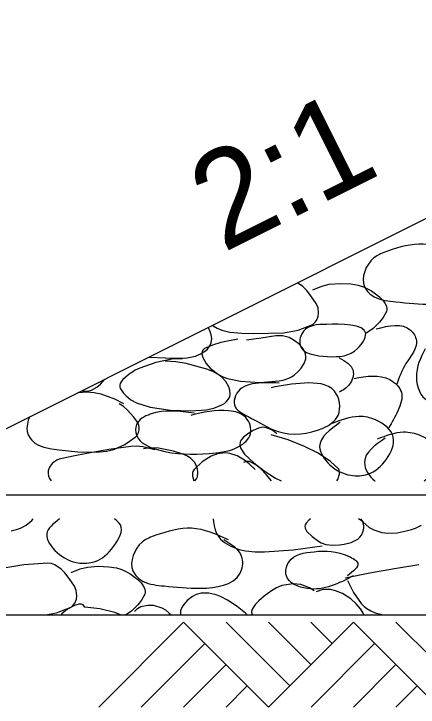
# Model space of a CAD drawing. Extents: x 997.6 to 1036.6, y 998.9 to 1071.3.
# Drawn here: x 1010.41 to 1011.251, y 1005.496 to 1006.938 of the extents above; entities that cross this region are included whole.
import ezdxf

# ---------------------------------------------------------------- set-up
doc = ezdxf.new("R2010")
doc.units = 0
doc.layers.add('Level 1', color=7, linetype='Continuous')
doc.layers.add('Level 5', color=7, linetype='Continuous')

msp = doc.modelspace()

# ---------------------------------------------------------------- linework, layer by layer
at = {"layer": 'Level 1'}
for p, q in [((1012.1189, 1006.938), (1010.119, 1005.938)), ((1010.119, 1005.938), (1015.3689, 1005.938)), ((1010.119, 1005.688), (1015.3689, 1005.688)), ((1010.5863, 1005.4962), (1010.763, 1005.673)), ((1010.763, 1005.673), (1010.9398, 1005.4962)), ((1010.8515, 1005.673), (1010.984, 1005.5404)), ((1010.9398, 1005.4962), (1011.1166, 1005.673)), ((1010.9398, 1005.673), (1011.0282, 1005.5846)), ((1011.0282, 1005.673), (1011.0724, 1005.6288)), ((1011.1166, 1005.673), (1011.2934, 1005.4962)), ((1011.2051, 1005.673), (1011.3376, 1005.5404)), ((1010.6747, 1005.4962), (1010.8073, 1005.6288)), ((1011.0283, 1005.4962), (1011.1608, 1005.6288)), ((1010.763, 1005.4962), (1010.8514, 1005.5846)), ((1011.1166, 1005.4962), (1011.205, 1005.5846)), ((1010.8514, 1005.4962), (1010.8956, 1005.5404)), ((1011.205, 1005.4962), (1011.2492, 1005.5404))]:
    msp.add_line(p, q, dxfattribs=at)
at = {"layer": 'Level 5'}
for points in [[(1011.0112, 1006.3712), (1011.0003, 1006.3788)], [(1011.0189, 1006.3633), (1011.0112, 1006.3712)], [(1011.0318, 1006.3643), (1011.0511, 1006.372)], [(1011.0511, 1006.372), (1011.0661, 1006.3755)], [(1011.0661, 1006.3755), (1011.0887, 1006.3775)], [(1011.0887, 1006.3775), (1011.1109, 1006.3763)], [(1011.1109, 1006.3763), (1011.1265, 1006.3736)], [(1011.1265, 1006.3736), (1011.1378, 1006.3701)], [(1011.0282, 1006.3514), (1011.0189, 1006.3633)], [(1011.1378, 1006.3701), (1011.1545, 1006.362)], [(1011.1545, 1006.362), (1011.1708, 1006.3498)], [(1011.039, 1006.3355), (1011.0282, 1006.3514)], [(1011.1708, 1006.3498), (1011.1779, 1006.3425)], [(1011.1779, 1006.3425), (1011.1822, 1006.3365)], [(1011.0429, 1006.3265), (1011.039, 1006.3355)], [(1011.1822, 1006.3365), (1011.1845, 1006.3318)], [(1011.1845, 1006.3318), (1011.1862, 1006.325)], [(1011.0441, 1006.3158), (1011.0429, 1006.3265)], [(1011.0432, 1006.3087), (1011.0441, 1006.3158)], [(1011.1853, 1006.3188), (1011.1783, 1006.3062)], [(1011.1861, 1006.3218), (1011.1853, 1006.3188)], [(1011.1862, 1006.325), (1011.1861, 1006.3218)], [(1011.0366, 1006.2959), (1011.0398, 1006.3)], [(1011.0398, 1006.3), (1011.0432, 1006.3087)], [(1011.1783, 1006.3062), (1011.171, 1006.2968)], [(1010.8167, 1006.281), (1010.8139, 1006.2855)], [(1010.8235, 1006.2903), (1010.8249, 1006.2891)], [(1010.8249, 1006.2891), (1010.8333, 1006.2841)], [(1011.0014, 1006.2802), (1011.0318, 1006.2923)], [(1011.0318, 1006.2923), (1011.0366, 1006.2959)], [(1011.171, 1006.2968), (1011.1576, 1006.2839)], [(1010.8208, 1006.2708), (1010.8167, 1006.281)], [(1010.8219, 1006.2626), (1010.8208, 1006.2708)], [(1010.8333, 1006.2841), (1010.8424, 1006.2803)], [(1010.8424, 1006.2803), (1010.8593, 1006.2763)], [(1010.8593, 1006.2763), (1010.8844, 1006.2738)], [(1010.8844, 1006.2738), (1010.9096, 1006.2732)], [(1010.9096, 1006.2732), (1010.9709, 1006.2745)], [(1010.9709, 1006.2745), (1011.0014, 1006.2802)], [(1011.1576, 1006.2839), (1011.1421, 1006.2732)], [(1010.8205, 1006.2537), (1010.8219, 1006.2626)], [(1010.876, 1006.2613), (1010.8405, 1006.2543)], [(1010.9244, 1006.2638), (1010.8938, 1006.2593)], [(1010.9551, 1006.2683), (1010.9244, 1006.2638)], [(1010.969, 1006.2686), (1010.9551, 1006.2683)], [(1010.9825, 1006.2649), (1010.969, 1006.2686)], [(1010.9913, 1006.2604), (1010.9825, 1006.2649)], [(1011.003, 1006.2516), (1010.9913, 1006.2604)], [(1010.8064, 1006.242), (1010.8028, 1006.2389)], [(1010.8232, 1006.2489), (1010.8064, 1006.242)], [(1010.8128, 1006.2408), (1010.818, 1006.2478)], [(1010.818, 1006.2478), (1010.8205, 1006.2537)], [(1010.8405, 1006.2543), (1010.8232, 1006.2489)], [(1011.0099, 1006.2443), (1011.003, 1006.2516)], [(1011.0148, 1006.2365), (1011.0099, 1006.2443)], [(1010.7879, 1006.2264), (1010.7984, 1006.2308)], [(1010.7984, 1006.2308), (1010.8088, 1006.2373)], [(1010.8014, 1006.2351), (1010.8013, 1006.2311)], [(1010.8013, 1006.2311), (1010.8033, 1006.2232)], [(1010.8028, 1006.2389), (1010.8014, 1006.2351)], [(1010.8088, 1006.2373), (1010.8128, 1006.2408)], [(1011.0169, 1006.2312), (1011.0148, 1006.2365)], [(1011.0178, 1006.2243), (1011.0169, 1006.2312)], [(1010.7055, 1006.213), (1010.6722, 1006.2013)], [(1010.6912, 1006.2242), (1010.6918, 1006.224)], [(1010.6918, 1006.224), (1010.7249, 1006.2228)], [(1010.7388, 1006.2199), (1010.7055, 1006.213)], [(1010.7249, 1006.2228), (1010.7669, 1006.2222)], [(1010.7466, 1006.2146), (1010.7249, 1006.2156)], [(1010.7609, 1006.2204), (1010.7388, 1006.2199)], [(1010.7682, 1006.2109), (1010.7466, 1006.2146)], [(1010.7669, 1006.2222), (1010.7879, 1006.2264)], [(1010.8033, 1006.2232), (1010.81, 1006.211)], [(1011.0139, 1006.2106), (1011.0174, 1006.2204)], [(1011.0174, 1006.2204), (1011.0178, 1006.2243)], [(1010.6722, 1006.2013), (1010.6622, 1006.1968)], [(1010.8113, 1006.1988), (1010.7682, 1006.2109)], [(1010.81, 1006.211), (1010.8184, 1006.2013)], [(1010.8237, 1006.1943), (1010.8113, 1006.1988)], [(1010.8184, 1006.2013), (1010.8354, 1006.1883)], [(1011.0022, 1006.1948), (1011.0076, 1006.2009)], [(1011.0076, 1006.2009), (1011.0139, 1006.2106)], [(1010.6488, 1006.1883), (1010.6363, 1006.1773)], [(1010.6622, 1006.1968), (1010.6488, 1006.1883)], [(1010.8351, 1006.1878), (1010.8237, 1006.1943)], [(1010.8424, 1006.1821), (1010.8351, 1006.1878)], [(1010.8354, 1006.1883), (1010.8445, 1006.1833)], [(1010.9878, 1006.183), (1010.9934, 1006.1869)], [(1010.9934, 1006.1869), (1011.0022, 1006.1948)], [(1010.5903, 1006.1679), (1010.5994, 1006.1783)], [(1010.6313, 1006.1692), (1010.6305, 1006.1663)], [(1010.633, 1006.173), (1010.6313, 1006.1692)], [(1010.6363, 1006.1773), (1010.633, 1006.173)], [(1010.8508, 1006.1731), (1010.8424, 1006.1821)], [(1010.8445, 1006.1833), (1010.8543, 1006.1797)], [(1010.8571, 1006.1626), (1010.8508, 1006.1731)], [(1010.8543, 1006.1797), (1010.8813, 1006.1741)], [(1010.8813, 1006.1741), (1010.922, 1006.1713)], [(1010.922, 1006.1713), (1010.9623, 1006.1749)], [(1010.9623, 1006.1749), (1010.9703, 1006.1764)], [(1010.9703, 1006.1764), (1010.982, 1006.1801)], [(1010.982, 1006.1801), (1010.9878, 1006.183)], [(1010.566, 1006.1539), (1010.5715, 1006.1557)], [(1010.5715, 1006.1557), (1010.5828, 1006.1619)], [(1010.5828, 1006.1619), (1010.5903, 1006.1679)], [(1010.6305, 1006.1663), (1010.6303, 1006.1619)], [(1010.6303, 1006.1619), (1010.6308, 1006.1599)], [(1010.6308, 1006.1599), (1010.6315, 1006.1581)], [(1010.6315, 1006.1581), (1010.6378, 1006.1493)], [(1010.8596, 1006.1554), (1010.8571, 1006.1626)], [(1010.8603, 1006.1462), (1010.8596, 1006.1554)], [(1010.5434, 1006.1501), (1010.543, 1006.1501)], [(1010.5619, 1006.1509), (1010.5434, 1006.1501)], [(1010.5508, 1006.1539), (1010.5603, 1006.1532)], [(1010.5603, 1006.1532), (1010.566, 1006.1539)], [(1010.5766, 1006.1498), (1010.5619, 1006.1509)], [(1010.5912, 1006.147), (1010.5766, 1006.1498)], [(1010.6198, 1006.1368), (1010.5912, 1006.147)], [(1010.6378, 1006.1493), (1010.6434, 1006.1433)], [(1010.6434, 1006.1433), (1010.6534, 1006.1354)], [(1010.8562, 1006.136), (1010.8592, 1006.1413)], [(1010.8592, 1006.1413), (1010.8603, 1006.1462)], [(1010.6387, 1006.1269), (1010.6198, 1006.1368)], [(1010.6378, 1006.1213), (1010.6291, 1006.1269)], [(1010.6534, 1006.1354), (1010.665, 1006.1293)], [(1010.665, 1006.1293), (1010.6933, 1006.1203)], [(1010.8424, 1006.1246), (1010.848, 1006.128)], [(1010.848, 1006.128), (1010.8517, 1006.131)], [(1010.8517, 1006.131), (1010.8562, 1006.136)], [(1010.6458, 1006.1146), (1010.6378, 1006.1213)], [(1010.6597, 1006.0994), (1010.6458, 1006.1146)], [(1010.6933, 1006.1203), (1010.7356, 1006.1137)], [(1010.7356, 1006.1137), (1010.7778, 1006.1126)], [(1010.7778, 1006.1126), (1010.8102, 1006.1147)], [(1010.8102, 1006.1147), (1010.8263, 1006.1182)], [(1010.8263, 1006.1182), (1010.8424, 1006.1246)], [(1010.4423, 1006.0997), (1010.4393, 1006.0927)], [(1010.6674, 1006.0886), (1010.6597, 1006.0994)], [(1010.4393, 1006.0927), (1010.4368, 1006.0766)], [(1010.6698, 1006.0834), (1010.6674, 1006.0886)], [(1010.6708, 1006.0773), (1010.6698, 1006.0834)], [(1010.4368, 1006.0766), (1010.4374, 1006.0691)], [(1010.4374, 1006.0691), (1010.4397, 1006.0622)], [(1010.6693, 1006.0675), (1010.6707, 1006.0731)], [(1010.6707, 1006.0731), (1010.6708, 1006.0773)], [(1010.9076, 1006.0712), (1010.8988, 1006.0662)], [(1010.9192, 1006.0766), (1010.9076, 1006.0712)], [(1010.9273, 1006.0783), (1010.9192, 1006.0766)], [(1010.9358, 1006.0773), (1010.9273, 1006.0783)], [(1010.9415, 1006.0753), (1010.9358, 1006.0773)], [(1010.9488, 1006.0714), (1010.9415, 1006.0753)], [(1010.9575, 1006.0646), (1010.9488, 1006.0714)], [(1010.4397, 1006.0622), (1010.4434, 1006.0559)], [(1010.4434, 1006.0559), (1010.447, 1006.0513)], [(1010.6408, 1006.0423), (1010.6626, 1006.0574)], [(1010.6626, 1006.0574), (1010.6658, 1006.0607)], [(1010.6658, 1006.0607), (1010.6693, 1006.0675)], [(1010.8876, 1006.0574), (1010.8834, 1006.0527)], [(1010.8988, 1006.0662), (1010.8876, 1006.0574)], [(1010.9808, 1006.0522), (1010.9455, 1006.0622)], [(1010.447, 1006.0513), (1010.4535, 1006.0453)], [(1010.4535, 1006.0453), (1010.4613, 1006.0407)], [(1010.4613, 1006.0407), (1010.472, 1006.0369)], [(1010.6181, 1006.0323), (1010.6408, 1006.0423)], [(1010.8808, 1006.0478), (1010.88, 1006.0407)], [(1010.88, 1006.0407), (1010.8819, 1006.0341)], [(1010.8834, 1006.0527), (1010.8808, 1006.0478)], [(1011.015, 1006.0383), (1010.9808, 1006.0522)], [(1010.472, 1006.0369), (1010.4882, 1006.0334)], [(1010.4882, 1006.0334), (1010.5044, 1006.031)], [(1010.5044, 1006.031), (1010.5428, 1006.0272)], [(1010.5428, 1006.0272), (1010.5812, 1006.0263)], [(1010.6075, 1006.0318), (1010.5619, 1006.0238)], [(1010.5812, 1006.0263), (1010.6026, 1006.0284)], [(1010.6026, 1006.0284), (1010.6181, 1006.0323)], [(1010.653, 1006.0383), (1010.6075, 1006.0318)], [(1010.6657, 1006.0387), (1010.653, 1006.0383)], [(1010.6783, 1006.0373), (1010.6657, 1006.0387)], [(1010.7034, 1006.031), (1010.6783, 1006.0373)], [(1010.6949, 1006.0353), (1010.6794, 1006.0334)], [(1010.7106, 1006.0346), (1010.6949, 1006.0353)], [(1010.7424, 1006.0282), (1010.7106, 1006.0346)], [(1010.7633, 1006.0214), (1010.7424, 1006.0282)], [(1010.8502, 1006.0249), (1010.8334, 1006.0227)], [(1010.8592, 1006.0238), (1010.8502, 1006.0249)], [(1010.8819, 1006.0341), (1010.8902, 1006.0222)], [(1011.0433, 1006.0246), (1011.015, 1006.0383)], [(1010.5044, 1006.0118), (1010.4989, 1006.0097)], [(1010.5332, 1006.0184), (1010.5044, 1006.0118)], [(1010.5619, 1006.0238), (1010.5332, 1006.0184)], [(1010.7712, 1006.0181), (1010.7633, 1006.0214)], [(1010.7782, 1006.0134), (1010.7712, 1006.0181)], [(1010.7825, 1006.0094), (1010.7782, 1006.0134)], [(1010.8206, 1006.0179), (1010.8018, 1006.0063)], [(1010.8334, 1006.0227), (1010.8206, 1006.0179)], [(1010.8746, 1006.0187), (1010.8592, 1006.0238)], [(1010.8898, 1006.0099), (1010.8746, 1006.0187)], [(1010.8902, 1006.0222), (1010.9096, 1006.0044)], [(1011.0691, 1006.0073), (1011.0433, 1006.0246)], [(1010.4853, 1005.9974), (1010.4832, 1005.9941)], [(1010.4898, 1006.0027), (1010.4853, 1005.9974)], [(1010.4951, 1006.0073), (1010.4898, 1006.0027)], [(1010.4989, 1006.0097), (1010.4951, 1006.0073)], [(1010.7859, 1006.0054), (1010.7825, 1006.0094)], [(1010.8018, 1006.0063), (1010.7848, 1005.9903)], [(1010.7887, 1006.0009), (1010.7859, 1006.0054)], [(1010.7923, 1005.9909), (1010.7887, 1006.0009)], [(1010.8939, 1006.0069), (1010.888, 1006.0047)], [(1010.8997, 1006.0023), (1010.8898, 1006.0099)], [(1010.9002, 1006.0067), (1010.8939, 1006.0069)], [(1010.912, 1005.9903), (1010.8997, 1006.0023)], [(1010.9137, 1006.0001), (1010.9002, 1006.0067)], [(1010.9096, 1006.0044), (1010.9311, 1005.9879)], [(1010.9229, 1005.9924), (1010.9137, 1006.0001)], [(1011.0845, 1005.9927), (1011.0691, 1006.0073)], [(1010.4832, 1005.9941), (1010.4813, 1005.9873)], [(1010.4813, 1005.9873), (1010.4813, 1005.9817)], [(1010.4813, 1005.9817), (1010.4819, 1005.9775)], [(1010.7823, 1005.9863), (1010.7813, 1005.9828)], [(1010.7813, 1005.9828), (1010.7814, 1005.9762)], [(1010.7848, 1005.9903), (1010.7823, 1005.9863)], [(1010.7918, 1005.9754), (1010.793, 1005.984)], [(1010.793, 1005.984), (1010.7923, 1005.9909)], [(1010.9351, 1005.9797), (1010.9229, 1005.9924)], [(1010.9311, 1005.9879), (1010.9541, 1005.9725)], [(1011.0859, 1005.9908), (1011.0845, 1005.9927)], [(1011.0868, 1005.9888), (1011.0859, 1005.9908)], [(1011.0877, 1005.9841), (1011.0868, 1005.9888)], [(1011.0874, 1005.9808), (1011.0877, 1005.9841)], [(1010.4819, 1005.9775), (1010.4841, 1005.9716)], [(1010.4841, 1005.9716), (1010.4873, 1005.9668)], [(1010.7814, 1005.9762), (1010.7847, 1005.9668)], [(1010.7866, 1005.9668), (1010.7897, 1005.9711)], [(1010.7897, 1005.9711), (1010.7918, 1005.9754)], [(1010.9458, 1005.9668), (1010.9351, 1005.9797)], [(1010.9541, 1005.9725), (1010.9659, 1005.9668)], [(1011.0823, 1005.9668), (1011.0845, 1005.9711)], [(1011.0845, 1005.9711), (1011.0865, 1005.9765)], [(1011.0865, 1005.9765), (1011.0874, 1005.9808)], [(1010.4357, 1005.8744), (1010.4472, 1005.8843)], [(1010.4472, 1005.8843), (1010.4498, 1005.8875)], [(1010.8247, 1005.8875), (1010.8253, 1005.8817)], [(1010.8253, 1005.8817), (1010.8265, 1005.8733)], [(1011.0244, 1005.8856), (1011.0183, 1005.8789)], [(1011.0269, 1005.8875), (1011.0244, 1005.8856)], [(1011.1329, 1005.8843), (1011.127, 1005.8875)], [(1011.1313, 1005.8875), (1011.136, 1005.8815)], [(1011.1353, 1005.8822), (1011.1329, 1005.8843)], [(1011.1369, 1005.8797), (1011.1353, 1005.8822)], [(1011.136, 1005.8815), (1011.1497, 1005.8698)], [(1010.4154, 1005.8656), (1010.4237, 1005.8683)], [(1010.4237, 1005.8683), (1010.4357, 1005.8744)], [(1010.8265, 1005.8733), (1010.8285, 1005.865)], [(1011.0163, 1005.8756), (1011.0154, 1005.8723)], [(1011.0154, 1005.8723), (1011.0158, 1005.8683)], [(1011.0158, 1005.8683), (1011.0197, 1005.8614)], [(1011.0183, 1005.8789), (1011.0163, 1005.8756)], [(1011.1385, 1005.8733), (1011.1369, 1005.8797)], [(1011.137, 1005.8618), (1011.1384, 1005.8685)], [(1011.1384, 1005.8685), (1011.1385, 1005.8733)], [(1011.1497, 1005.8698), (1011.1588, 1005.8647)], [(1011.2378, 1005.8656), (1011.246, 1005.8683)], [(1011.246, 1005.8683), (1011.258, 1005.8744)], [(1010.4041, 1005.8627), (1010.4154, 1005.8656)], [(1010.8285, 1005.865), (1010.8316, 1005.8573)], [(1010.8316, 1005.8573), (1010.8401, 1005.8458)], [(1011.0197, 1005.8614), (1011.0306, 1005.8511)], [(1011.1299, 1005.8494), (1011.1331, 1005.8535)], [(1011.1331, 1005.8535), (1011.137, 1005.8618)], [(1011.1588, 1005.8647), (1011.1755, 1005.8593)], [(1011.1755, 1005.8593), (1011.1884, 1005.8579)], [(1011.1884, 1005.8579), (1011.2078, 1005.859)], [(1011.2078, 1005.859), (1011.2264, 1005.8627)], [(1011.2264, 1005.8627), (1011.2378, 1005.8656)], [(1010.8401, 1005.8458), (1010.8484, 1005.8385)], [(1010.8484, 1005.8385), (1010.863, 1005.83)], [(1011.0306, 1005.8511), (1011.0442, 1005.841)], [(1011.0442, 1005.841), (1011.0496, 1005.8377)], [(1011.0496, 1005.8377), (1011.059, 1005.8343)], [(1011.0972, 1005.8348), (1011.1116, 1005.8386)], [(1011.1116, 1005.8386), (1011.1187, 1005.8418)], [(1011.1187, 1005.8418), (1011.1257, 1005.8458)], [(1011.1257, 1005.8458), (1011.1299, 1005.8494)], [(1010.863, 1005.83), (1010.8788, 1005.8243)], [(1010.8788, 1005.8243), (1010.892, 1005.8213)], [(1010.9315, 1005.8195), (1010.9915, 1005.823)], [(1010.9915, 1005.823), (1011.0513, 1005.8314)], [(1011.059, 1005.8343), (1011.0733, 1005.8331)], [(1011.0733, 1005.8331), (1011.0873, 1005.8338)], [(1011.0873, 1005.8338), (1011.0972, 1005.8348)], [(1010.892, 1005.8213), (1010.9118, 1005.8193)], [(1010.9118, 1005.8193), (1010.9315, 1005.8195)], [(1010.4808, 1005.7956), (1010.4304, 1005.792)], [(1010.4883, 1005.7947), (1010.4808, 1005.7956)], [(1010.4953, 1005.7921), (1010.4883, 1005.7947)], [(1010.4304, 1005.792), (1010.3801, 1005.7836)], [(1010.5081, 1005.7833), (1010.4953, 1005.7921)], [(1010.5158, 1005.7753), (1010.5081, 1005.7833)], [(1010.5288, 1005.7763), (1010.548, 1005.7841)], [(1010.548, 1005.7841), (1010.563, 1005.7876)], [(1010.563, 1005.7876), (1010.5856, 1005.7896)], [(1010.5856, 1005.7896), (1010.6078, 1005.7883)], [(1010.6078, 1005.7883), (1010.6234, 1005.7857)], [(1010.6234, 1005.7857), (1010.6348, 1005.7822)], [(1010.6348, 1005.7822), (1010.6514, 1005.7741)], [(1011.2024, 1005.7836), (1011.1508, 1005.7745)], [(1011.2528, 1005.792), (1011.2024, 1005.7836)], [(1010.5251, 1005.7635), (1010.5158, 1005.7753)], [(1010.6514, 1005.7741), (1010.6678, 1005.7619)], [(1011.1508, 1005.7745), (1011.0993, 1005.7643)], [(1010.5359, 1005.7476), (1010.5251, 1005.7635)], [(1010.6678, 1005.7619), (1010.6748, 1005.7546)], [(1010.6748, 1005.7546), (1010.6791, 1005.7486)], [(1010.9914, 1005.7525), (1010.9678, 1005.7488)], [(1011.0068, 1005.7511), (1010.9914, 1005.7525)], [(1011.0255, 1005.7444), (1011.0068, 1005.7511)], [(1011.1041, 1005.7596), (1011.1166, 1005.7348)], [(1010.5398, 1005.7386), (1010.5359, 1005.7476)], [(1010.541, 1005.7279), (1010.5398, 1005.7386)], [(1010.6791, 1005.7486), (1010.6814, 1005.7439)], [(1010.6814, 1005.7439), (1010.6831, 1005.7371)], [(1010.6831, 1005.7371), (1010.683, 1005.7339)], [(1010.9459, 1005.738), (1010.9306, 1005.7268)], [(1010.9566, 1005.7443), (1010.9459, 1005.738)], [(1010.9678, 1005.7488), (1010.9566, 1005.7443)], [(1011.0347, 1005.738), (1011.0255, 1005.7444)], [(1011.0532, 1005.7408), (1011.0393, 1005.7357)], [(1011.0686, 1005.7408), (1011.0532, 1005.7408)], [(1011.0793, 1005.7383), (1011.0686, 1005.7408)], [(1011.0936, 1005.7327), (1011.0793, 1005.7383)], [(1010.5401, 1005.7208), (1010.541, 1005.7279)], [(1010.6822, 1005.7308), (1010.6753, 1005.7183)], [(1010.683, 1005.7339), (1010.6822, 1005.7308)], [(1010.7814, 1005.7264), (1010.7708, 1005.718)], [(1010.789, 1005.7304), (1010.7814, 1005.7264)], [(1010.7997, 1005.7333), (1010.789, 1005.7304)], [(1010.8153, 1005.7334), (1010.7997, 1005.7333)], [(1010.8312, 1005.7299), (1010.8153, 1005.7334)], [(1010.8416, 1005.7259), (1010.8312, 1005.7299)], [(1010.8548, 1005.7188), (1010.8416, 1005.7259)], [(1010.9306, 1005.7268), (1010.9196, 1005.7175)], [(1011.1113, 1005.7213), (1011.0936, 1005.7327)], [(1011.1166, 1005.7348), (1011.1329, 1005.7117)], [(1010.5359, 1005.7078), (1010.5212, 1005.6998)], [(1010.5288, 1005.7044), (1010.5335, 1005.708)], [(1010.5335, 1005.708), (1010.5367, 1005.7121)], [(1010.5453, 1005.7104), (1010.5359, 1005.7078)], [(1010.5367, 1005.7121), (1010.5401, 1005.7208)], [(1010.5499, 1005.7104), (1010.5453, 1005.7104)], [(1010.5543, 1005.7088), (1010.5499, 1005.7104)], [(1010.5574, 1005.7044), (1010.5543, 1005.7088)], [(1010.6679, 1005.7089), (1010.6545, 1005.696)], [(1010.6753, 1005.7183), (1010.6679, 1005.7089)], [(1010.6738, 1005.7052), (1010.6883, 1005.7085)], [(1010.6883, 1005.7085), (1010.7002, 1005.7081)], [(1010.7002, 1005.7081), (1010.7177, 1005.7029)], [(1010.7708, 1005.718), (1010.7613, 1005.7068)], [(1010.8743, 1005.7058), (1010.8548, 1005.7188)], [(1010.9126, 1005.7103), (1010.9057, 1005.6998)], [(1010.9196, 1005.7175), (1010.9126, 1005.7103)], [(1011.1224, 1005.7113), (1011.1113, 1005.7213)], [(1011.1313, 1005.7005), (1011.1224, 1005.7113)], [(1011.1329, 1005.7117), (1011.1391, 1005.7053)], [(1010.4983, 1005.6923), (1010.5288, 1005.7044)], [(1010.5212, 1005.6998), (1010.5095, 1005.69)], [(1010.5563, 1005.7045), (1010.5551, 1005.7044)], [(1010.5574, 1005.7044), (1010.5563, 1005.7045)], [(1010.5889, 1005.7007), (1010.5574, 1005.7044)], [(1010.6196, 1005.6928), (1010.5889, 1005.7007)], [(1010.6545, 1005.696), (1010.643, 1005.688)], [(1010.6606, 1005.6948), (1010.6669, 1005.7013)], [(1010.6669, 1005.7013), (1010.6738, 1005.7052)], [(1010.7177, 1005.7029), (1010.7256, 1005.6983)], [(1010.7256, 1005.6983), (1010.7325, 1005.6924)], [(1010.7568, 1005.6963), (1010.7563, 1005.691)], [(1010.7592, 1005.7031), (1010.7568, 1005.6963)], [(1010.7613, 1005.7068), (1010.7592, 1005.7031)], [(1010.892, 1005.6915), (1010.8743, 1005.7058)], [(1010.9057, 1005.6998), (1010.9045, 1005.6948)], [(1010.9045, 1005.6948), (1010.9051, 1005.69)], [(1011.1359, 1005.6931), (1011.1313, 1005.7005)], [(1011.1391, 1005.7053), (1011.1442, 1005.7012)], [(1011.1442, 1005.7012), (1011.1525, 1005.6962)], [(1011.1525, 1005.6962), (1011.1617, 1005.6924)], [(1010.4755, 1005.688), (1010.4983, 1005.6923)], [(1010.5095, 1005.69), (1010.508, 1005.688)], [(1010.632, 1005.688), (1010.6196, 1005.6928)], [(1010.7325, 1005.6924), (1010.737, 1005.688)], [(1010.7563, 1005.691), (1010.7567, 1005.688)], [(1010.8954, 1005.688), (1010.892, 1005.6915)], [(1010.9051, 1005.69), (1010.9064, 1005.688)], [(1011.138, 1005.688), (1011.1359, 1005.6931)], [(1011.1617, 1005.6924), (1011.1785, 1005.6884)], [(1011.1785, 1005.6884), (1011.1826, 1005.688)]]:
    msp.add_lwpolyline(points, dxfattribs=at)
for points in [[(1011.3388, 1006.435), (1011.2621, 1006.459), (1011.1878, 1006.4446), (1011.159, 1006.4303), (1011.1398, 1006.3703), (1011.1614, 1006.3488), (1011.2046, 1006.3391), (1011.2813, 1006.3343), (1011.3628, 1006.3655), (1011.3676, 1006.3967), (1011.3293, 1006.435)], [(1011.0605, 1006.2923), (1011.0126, 1006.2779), (1011.0054, 1006.2493), (1011.0629, 1006.2253), (1011.1253, 1006.242), (1011.1421, 1006.2732), (1011.0605, 1006.2923), (1011.0582, 1006.2923)], [(1011.1637, 1006.2828), (1011.2356, 1006.2803), (1011.2476, 1006.2588), (1011.226, 1006.2108), (1011.2068, 1006.1677)], [(1011.2659, 1006.2413), (1011.2476, 1006.1821), (1011.2716, 1006.1341), (1011.3028, 1006.1365), (1011.3243, 1006.1581), (1011.3268, 1006.1653)], [(1011.0869, 1006.2228), (1011.1158, 1006.1964), (1011.1085, 1006.1677), (1011.0869, 1006.1509)], [(1011.1182, 1006.1797), (1011.1924, 1006.1773), (1011.2164, 1006.1509), (1011.2092, 1006.1126), (1011.1901, 1006.0766)], [(1010.9623, 1006.1701), (1010.8712, 1006.1437), (1010.8688, 1006.1246), (1010.8976, 1006.1006), (1010.9599, 1006.0693), (1011.0534, 1006.0766), (1011.0845, 1006.103), (1011.0773, 1006.1533), (1011.015, 1006.1701), (1010.9455, 1006.1605)], [(1010.7848, 1006.1078), (1010.6938, 1006.1053), (1010.665, 1006.0838), (1010.665, 1006.0622), (1010.7106, 1006.031), (1010.816, 1006.0238), (1010.8783, 1006.0383), (1010.9023, 1006.0646), (1010.8928, 1006.0982), (1010.8568, 1006.1126), (1010.7778, 1006.103)], [(1011.0893, 1006.0886), (1011.0463, 1006.0383), (1011.0678, 1005.9998), (1011.1109, 1005.9783), (1011.1468, 1005.9808), (1011.1853, 1006.0118), (1011.1996, 1006.0574), (1011.1637, 1006.0933), (1011.1277, 1006.1006), (1011.0725, 1006.0862)], [(1011.2636, 1005.9668), (1011.2787, 1005.979), (1011.293, 1006.0246), (1011.2571, 1006.0605), (1011.2211, 1006.0678), (1011.1659, 1006.0533)], [(1011.1828, 1006.0558), (1011.1397, 1006.0054), (1011.1612, 1005.967), (1011.1615, 1005.9668)], [(1010.5047, 1005.8875), (1010.4781, 1005.8564), (1010.4996, 1005.818), (1010.5428, 1005.7965), (1010.5787, 1005.7989), (1010.6171, 1005.83), (1010.6314, 1005.8756), (1010.6195, 1005.8875)], [(1010.8566, 1005.8441), (1010.7798, 1005.8681), (1010.7055, 1005.8537), (1010.6768, 1005.8393), (1010.6576, 1005.7793), (1010.6792, 1005.7578), (1010.7223, 1005.7482), (1010.7991, 1005.7434), (1010.8805, 1005.7746), (1010.8853, 1005.8058), (1010.847, 1005.8441)], [(1011.1161, 1005.7692), (1011.0203, 1005.7428), (1010.977, 1005.7692), (1010.9818, 1005.7979), (1011.0347, 1005.8195), (1011.1065, 1005.8099), (1011.1257, 1005.7956), (1011.1041, 1005.7692)]]:
    msp.add_spline(points, degree=3, dxfattribs=at)

# ---------------------------------------------------------------- texts
at = {"layer": 'Level 1'}
msp.add_text('2:1', height=0.2, rotation=26.5663, dxfattribs=at).set_placement((1010.8453, 1006.4403))

doc.saveas('drawing.dxf')
